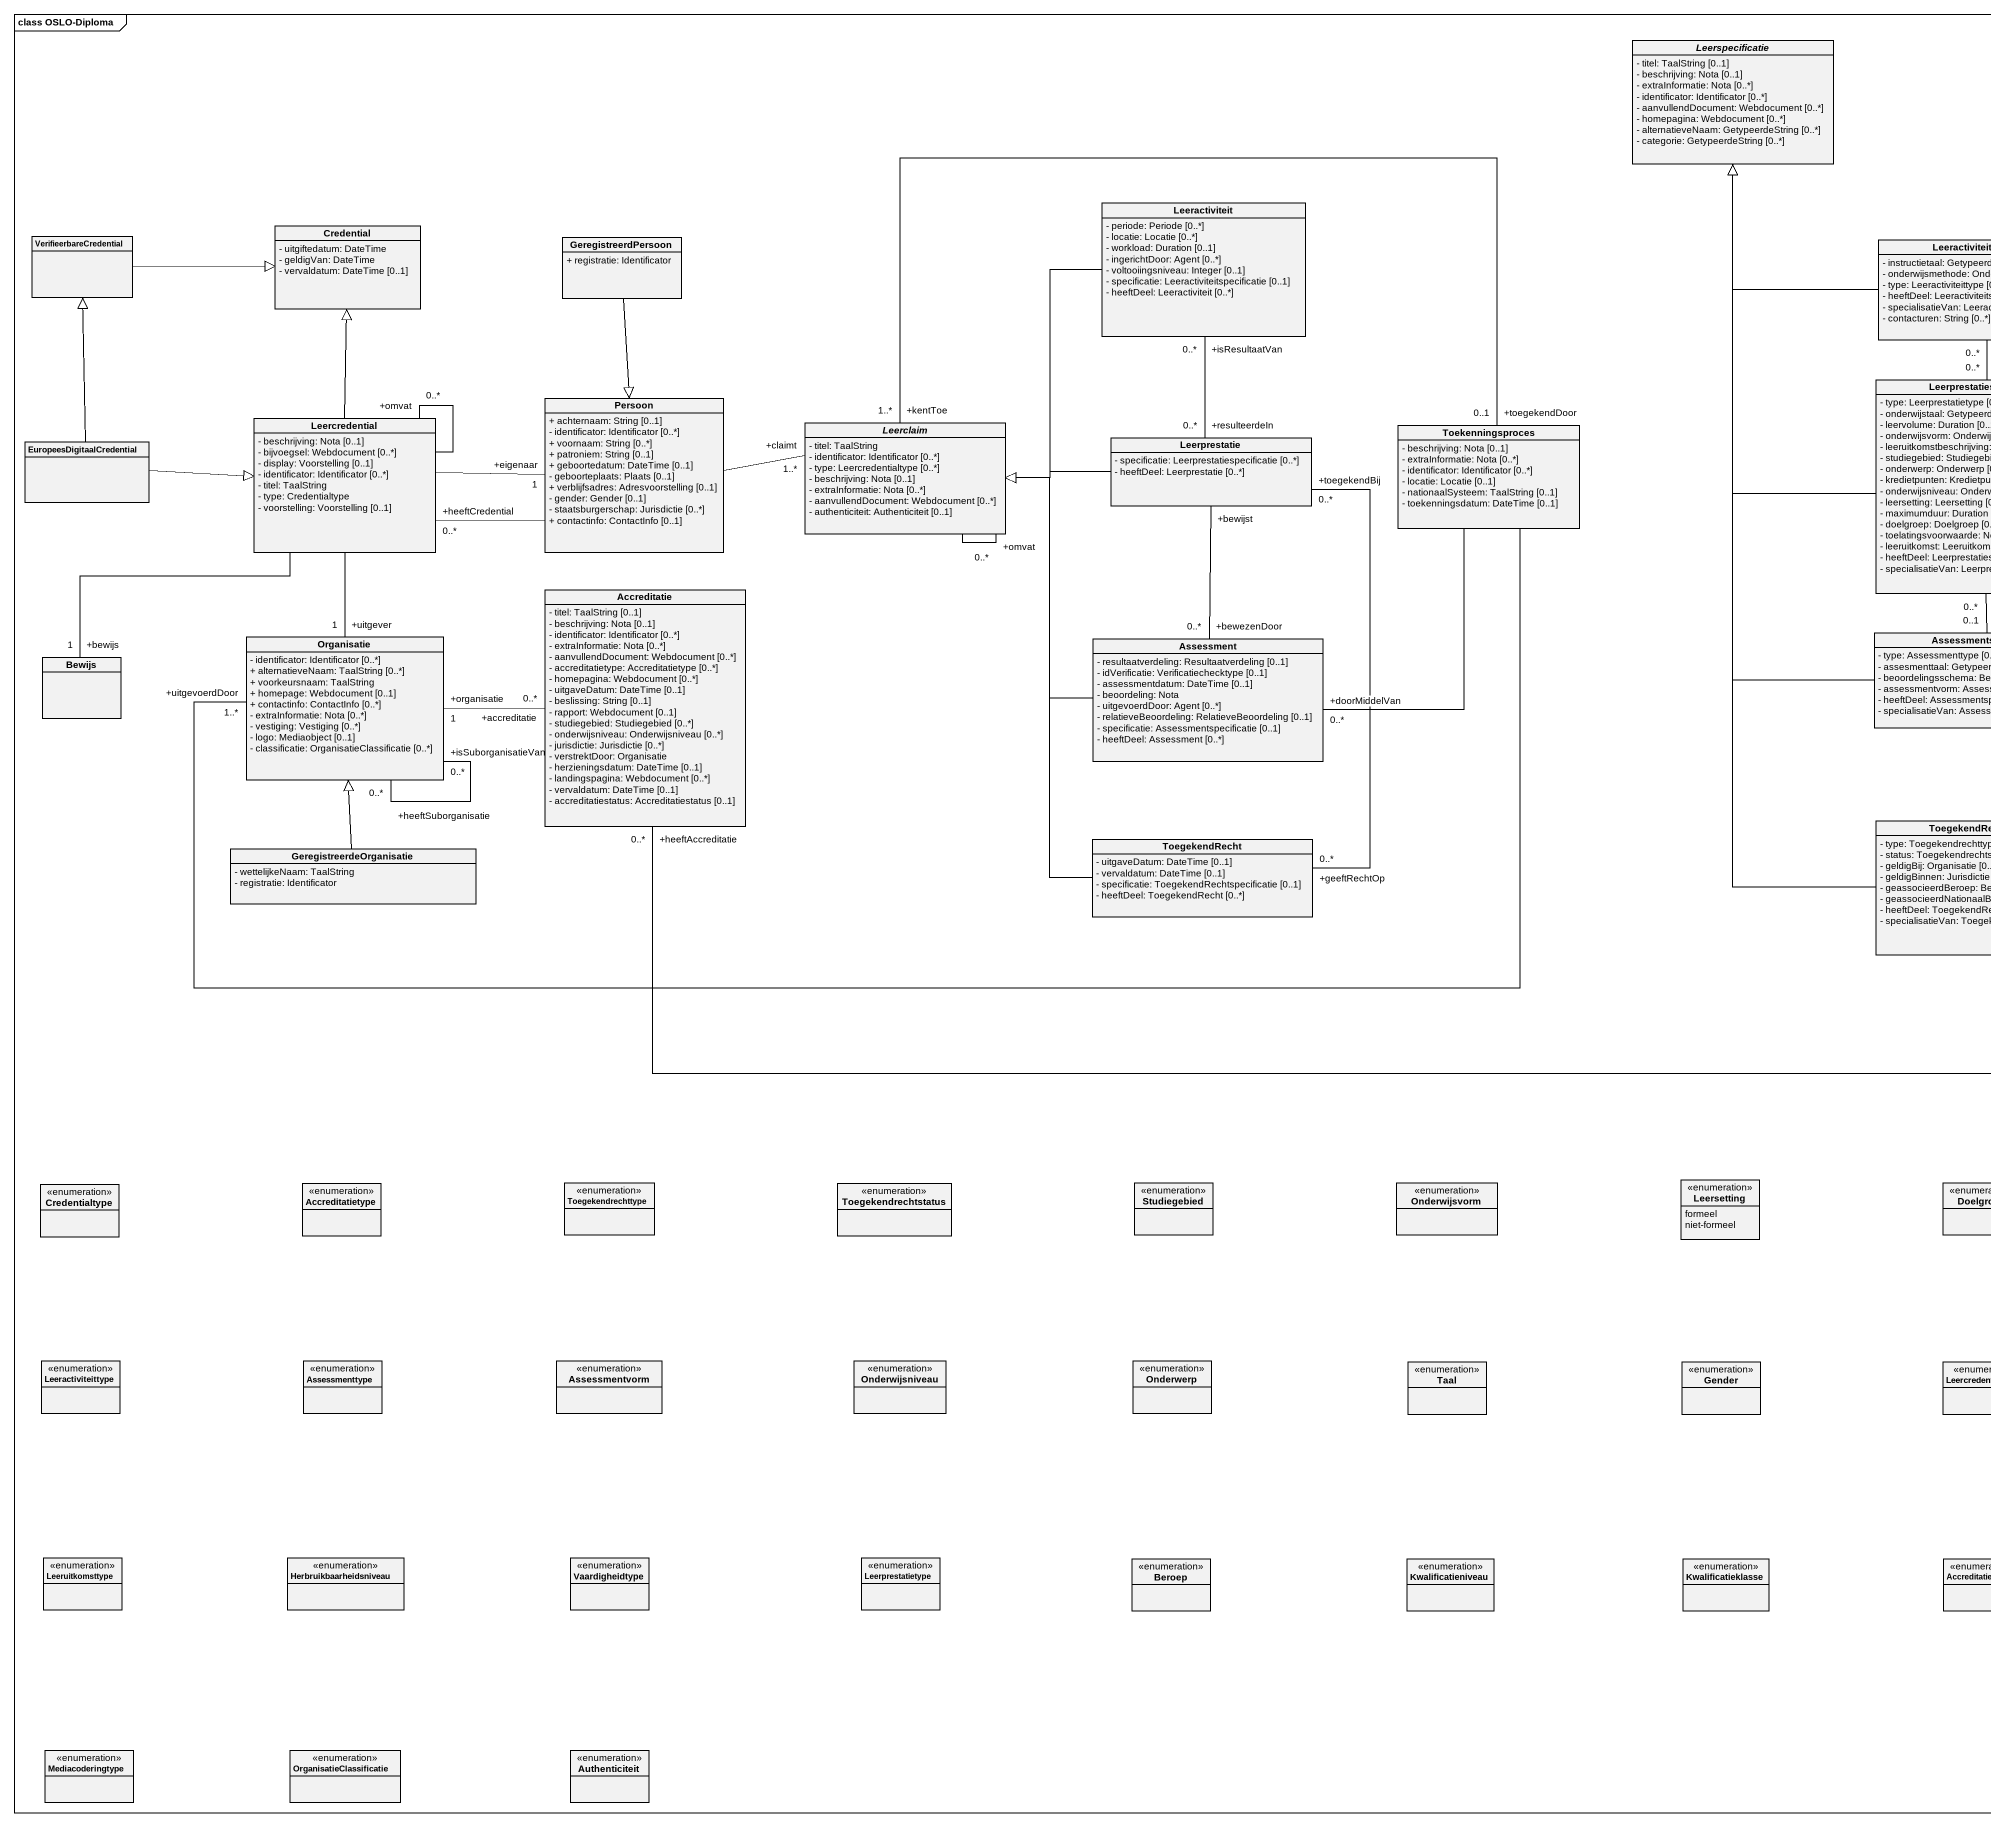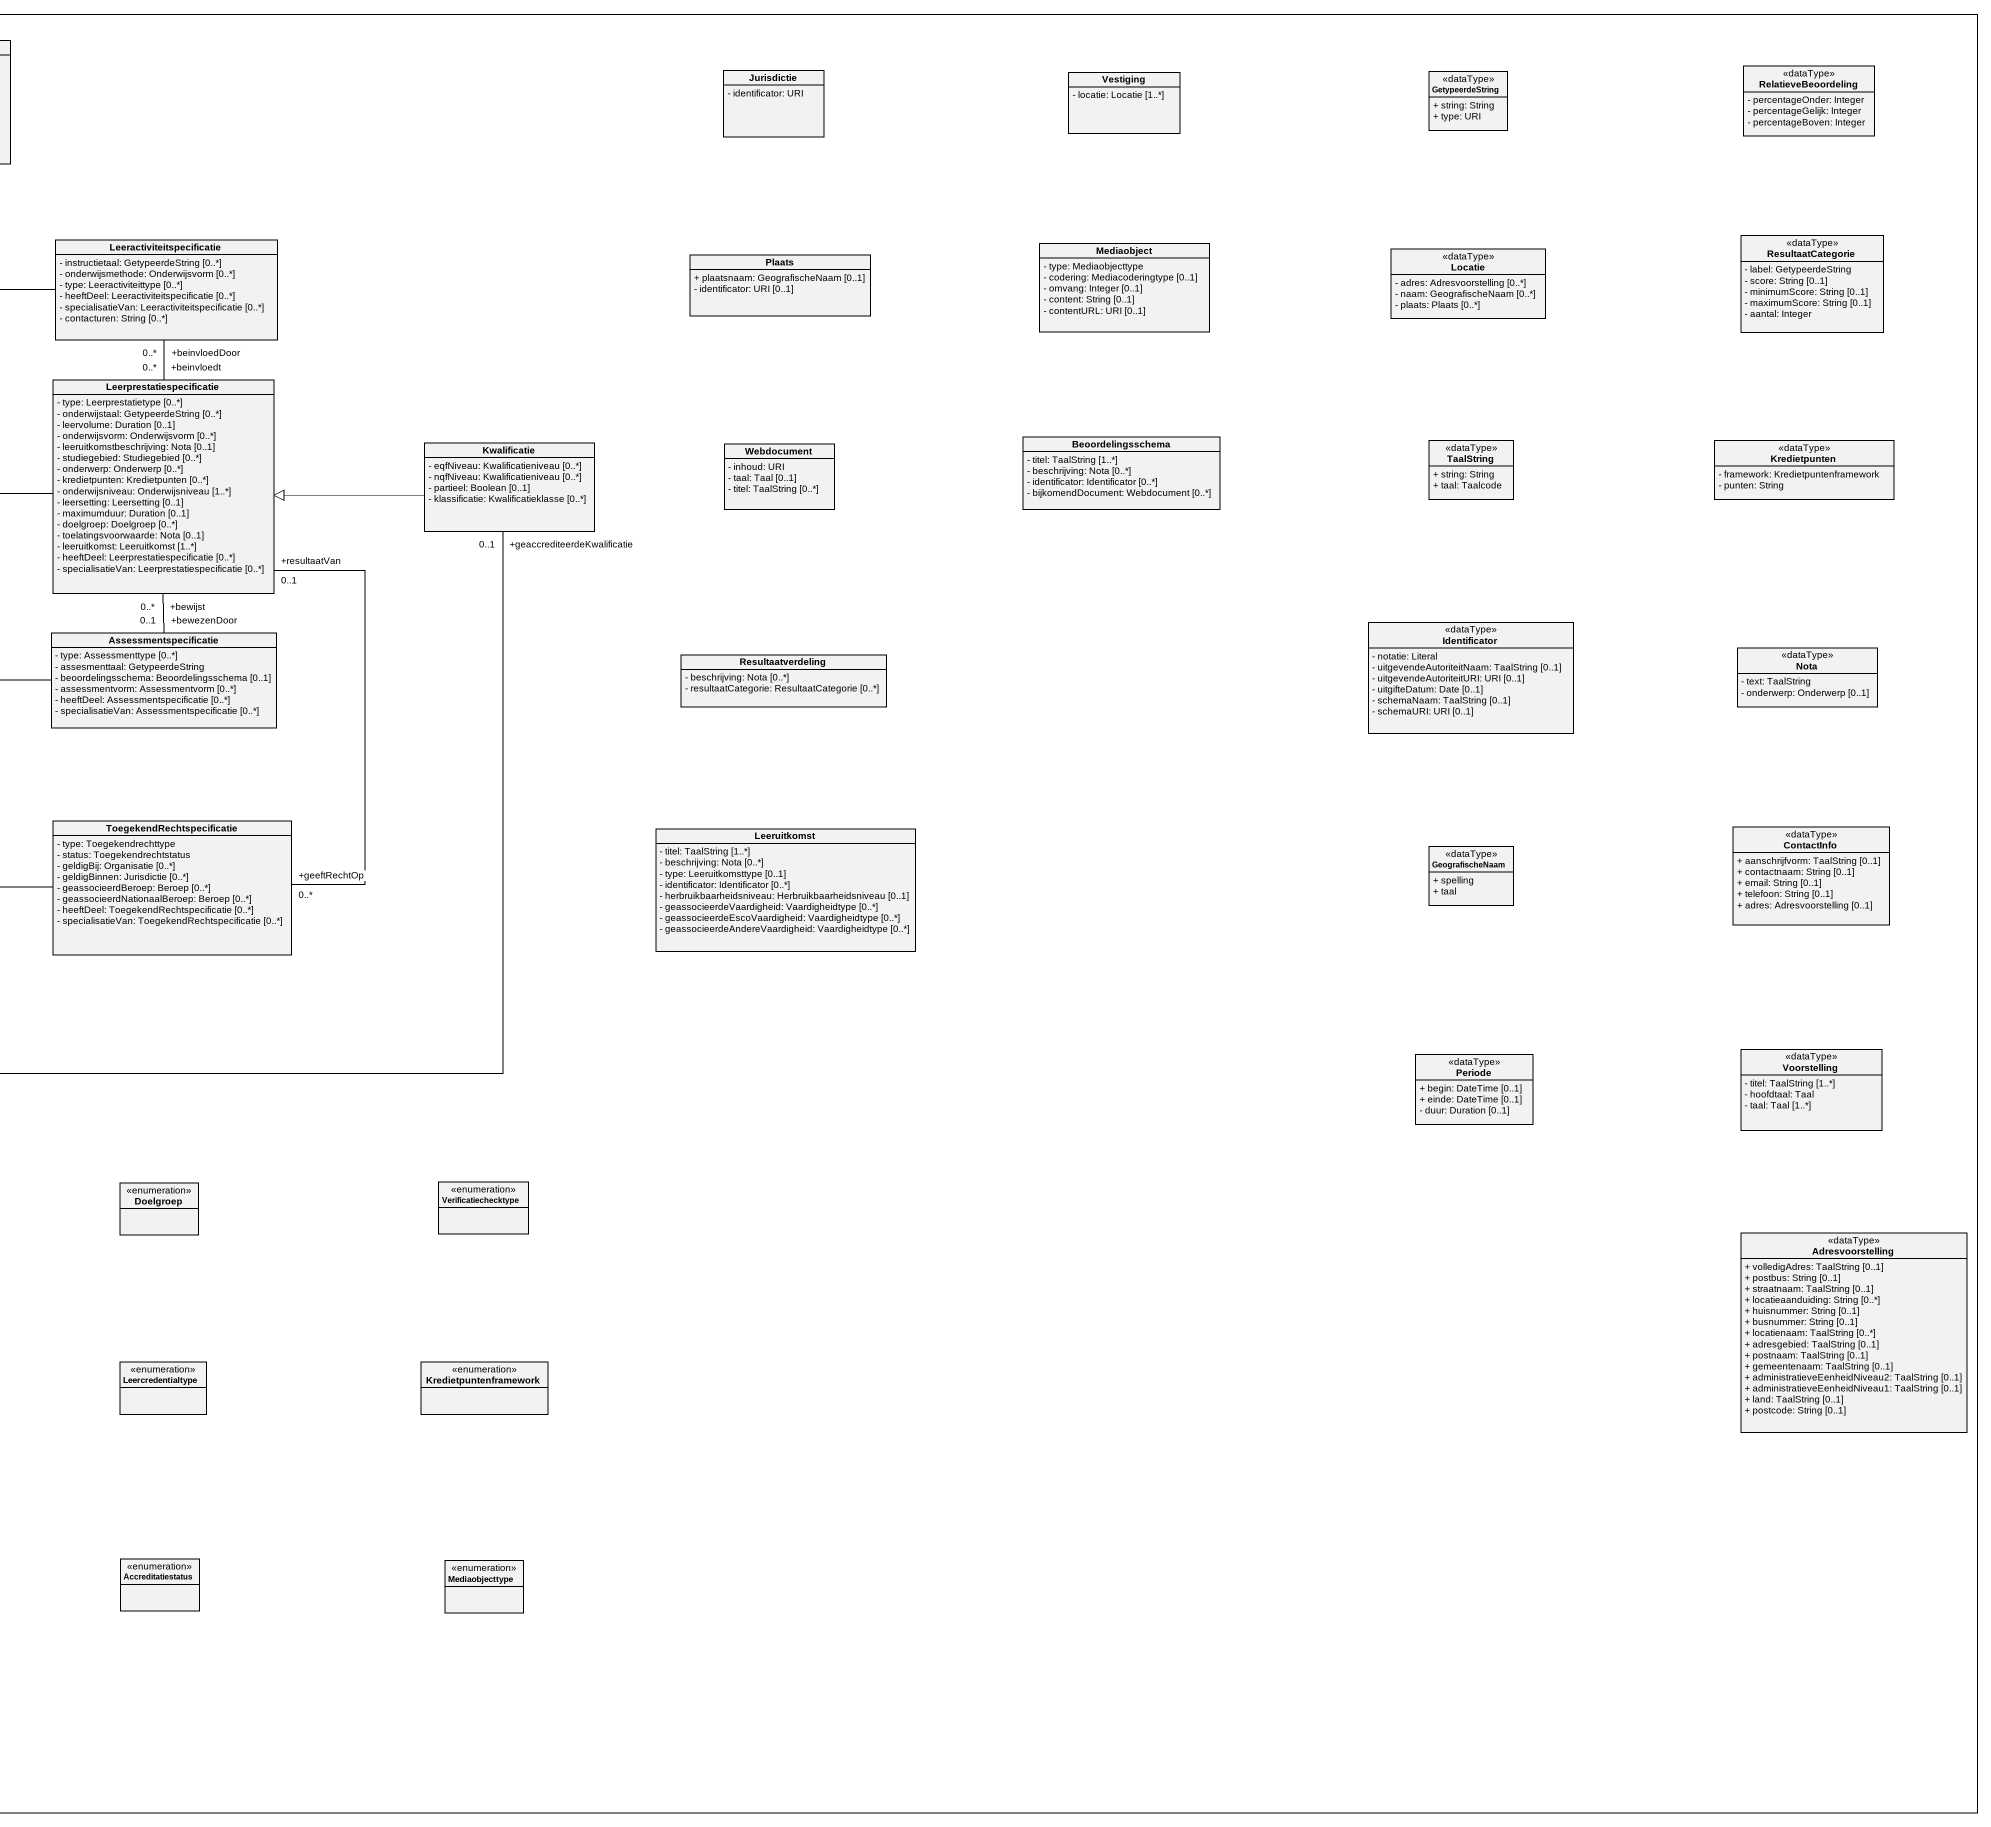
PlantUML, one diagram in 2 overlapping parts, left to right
@startuml
mainframe class OSLO-Diploma
hide circle
hide empty members
skinparam classAttributeIconSize 0
abstract class Leerspecificatie {
  - titel: TaalString [0..1]
  - beschrijving: Nota [0..1]
  - extraInformatie: Nota [0..*]
  - identificator: Identificator [0..*]
  - aanvullendDocument: Webdocument [0..*]
  - homepagina: Webdocument [0..*]
  - alternatieveNaam: GetypeerdeString [0..*]
  - categorie: GetypeerdeString [0..*]
}
class Jurisdictie {
  - identificator: URI
}
class Vestiging {
  - locatie: Locatie [1..*]
}
class GetypeerdeString <<dataType>> {
  + string: String
  + type: URI
}
class RelatieveBeoordeling <<dataType>> {
  - percentageOnder: Integer
  - percentageGelijk: Integer
  - percentageBoven: Integer
}
class Credential {
  - uitgiftedatum: DateTime
  - geldigVan: DateTime
  - vervaldatum: DateTime [0..1]
}
class Leeractiviteit {
  - periode: Periode [0..*]
  - locatie: Locatie [0..*]
  - workload: Duration [0..1]
  - ingerichtDoor: Agent [0..*]
  - voltooiingsniveau: Integer [0..1]
  - specificatie: Leeractiviteitspecificatie [0..1]
  - heeftDeel: Leeractiviteit [0..*]
}
class VerifieerbareCredential
class GeregistreerdPersoon {
  + registratie: Identificator
}
class Leeractiviteitspecificatie {
  - instructietaal: GetypeerdeString [0..*]
  - onderwijsmethode: Onderwijsvorm [0..*]
  - type: Leeractiviteittype [0..*]
  - heeftDeel: Leeractiviteitspecificatie [0..*]
  - specialisatieVan: Leeractiviteitspecificatie [0..*]
  - contacturen: String [0..*]
}
class Plaats {
  + plaatsnaam: GeografischeNaam [0..1]
  - identificator: URI [0..1]
}
class Mediaobject {
  - type: Mediaobjecttype
  - codering: Mediacoderingtype [0..1]
  - omvang: Integer [0..1]
  - content: String [0..1]
  - contentURL: URI [0..1]
}
class Locatie <<dataType>> {
  - adres: Adresvoorstelling [0..*]
  - naam: GeografischeNaam [0..*]
  - plaats: Plaats [0..*]
}
class ResultaatCategorie <<dataType>> {
  - label: GetypeerdeString
  - score: String [0..1]
  - minimumScore: String [0..1]
  - maximumScore: String [0..1]
  - aantal: Integer
}
class Leerprestatiespecificatie {
  - type: Leerprestatietype [0..*]
  - onderwijstaal: GetypeerdeString [0..*]
  - leervolume: Duration [0..1]
  - onderwijsvorm: Onderwijsvorm [0..*]
  - leeruitkomstbeschrijving: Nota [0..1]
  - studiegebied: Studiegebied [0..*]
  - onderwerp: Onderwerp [0..*]
  - kredietpunten: Kredietpunten [0..*]
  - onderwijsniveau: Onderwijsniveau [1..*]
  - leersetting: Leersetting [0..1]
  - maximumduur: Duration [0..1]
  - doelgroep: Doelgroep [0..*]
  - toelatingsvoorwaarde: Nota [0..1]
  - leeruitkomst: Leeruitkomst [1..*]
  - heeftDeel: Leerprestatiespecificatie [0..*]
  - specialisatieVan: Leerprestatiespecificatie [0..*]
}
class Leercredential {
  - beschrijving: Nota [0..1]
  - bijvoegsel: Webdocument [0..*]
  - display: Voorstelling [0..1]
  - identificator: Identificator [0..*]
  - titel: TaalString
  - type: Credentialtype
  - voorstelling: Voorstelling [0..1]
}
class Persoon {
  + achternaam: String [0..1]
  - identificator: Identificator [0..*]
  + voornaam: String [0..*]
  + patroniem: String [0..1]
  + geboortedatum: DateTime [0..1]
  - geboorteplaats: Plaats [0..1]
  + verblijfsadres: Adresvoorstelling [0..1]
  - gender: Gender [0..1]
  - staatsburgerschap: Jurisdictie [0..*]
  + contactinfo: ContactInfo [0..1]
}
abstract class Leerclaim {
  - titel: TaalString
  - identificator: Identificator [0..*]
  - type: Leercredentialtype [0..*]
  - beschrijving: Nota [0..1]
  - extraInformatie: Nota [0..*]
  - aanvullendDocument: Webdocument [0..*]
  - authenticiteit: Authenticiteit [0..1]
}
class Toekenningsproces {
  - beschrijving: Nota [0..1]
  - extraInformatie: Nota [0..*]
  - identificator: Identificator [0..*]
  - locatie: Locatie [0..1]
  - nationaalSysteem: TaalString [0..1]
  - toekenningsdatum: DateTime [0..1]
}
class EuropeesDigitaalCredential
class Leerprestatie {
  - specificatie: Leerprestatiespecificatie [0..*]
  - heeftDeel: Leerprestatie [0..*]
}
class Kwalificatie {
  - eqfNiveau: Kwalificatieniveau [0..*]
  - nqfNiveau: Kwalificatieniveau [0..*]
  - partieel: Boolean [0..1]
  - klassificatie: Kwalificatieklasse [0..*]
}
class Webdocument {
  - inhoud: URI
  - taal: Taal [0..1]
  - titel: TaalString [0..*]
}
class Beoordelingsschema {
  - titel: TaalString [1..*]
  - beschrijving: Nota [0..*]
  - identificator: Identificator [0..*]
  - bijkomendDocument: Webdocument [0..*]
}
class TaalString <<dataType>> {
  + string: String
  + taal: Taalcode
}
class Kredietpunten <<dataType>> {
  - framework: Kredietpuntenframework
  - punten: String
}
class Accreditatie {
  - titel: TaalString [0..1]
  - beschrijving: Nota [0..1]
  - identificator: Identificator [0..*]
  - extraInformatie: Nota [0..*]
  - aanvullendDocument: Webdocument [0..*]
  - accreditatietype: Accreditatietype [0..*]
  - homepagina: Webdocument [0..*]
  - uitgaveDatum: DateTime [0..1]
  - beslissing: String [0..1]
  - rapport: Webdocument [0..1]
  - studiegebied: Studiegebied [0..*]
  - onderwijsniveau: Onderwijsniveau [0..*]
  - jurisdictie: Jurisdictie [0..*]
  - verstrektDoor: Organisatie
  - herzieningsdatum: DateTime [0..1]
  - landingspagina: Webdocument [0..*]
  - vervaldatum: DateTime [0..1]
  - accreditatiestatus: Accreditatiestatus [0..1]
}
class Identificator <<dataType>> {
  - notatie: Literal
  - uitgevendeAutoriteitNaam: TaalString [0..1]
  - uitgevendeAutoriteitURI: URI [0..1]
  - uitgifteDatum: Date [0..1]
  - schemaNaam: TaalString [0..1]
  - schemaURI: URI [0..1]
}
class Bewijs
class Organisatie {
  - identificator: Identificator [0..*]
  + alternatieveNaam: TaalString [0..*]
  + voorkeursnaam: TaalString
  + homepage: Webdocument [0..1]
  + contactinfo: ContactInfo [0..*]
  - extraInformatie: Nota [0..*]
  - vestiging: Vestiging [0..*]
  - logo: Mediaobject [0..1]
  - classificatie: OrganisatieClassificatie [0..*]
}
class Assessment {
  - resultaatverdeling: Resultaatverdeling [0..1]
  - idVerificatie: Verificatiechecktype [0..1]
  - assessmentdatum: DateTime [0..1]
  - beoordeling: Nota
  - uitgevoerdDoor: Agent [0..*]
  - relatieveBeoordeling: RelatieveBeoordeling [0..1]
  - specificatie: Assessmentspecificatie [0..1]
  - heeftDeel: Assessment [0..*]
}
class Assessmentspecificatie {
  - type: Assessmenttype [0..*]
  - assesmenttaal: GetypeerdeString
  - beoordelingsschema: Beoordelingsschema [0..1]
  - assessmentvorm: Assessmentvorm [0..*]
  - heeftDeel: Assessmentspecificatie [0..*]
  - specialisatieVan: Assessmentspecificatie [0..*]
}
class Resultaatverdeling {
  - beschrijving: Nota [0..*]
  - resultaatCategorie: ResultaatCategorie [0..*]
}
class Nota <<dataType>> {
  - text: TaalString
  - onderwerp: Onderwerp [0..1]
}
class ToegekendRechtspecificatie {
  - type: Toegekendrechttype
  - status: Toegekendrechtstatus
  - geldigBij: Organisatie [0..*]
  - geldigBinnen: Jurisdictie [0..*]
  - geassocieerdBeroep: Beroep [0..*]
  - geassocieerdNationaalBeroep: Beroep [0..*]
  - heeftDeel: ToegekendRechtspecificatie [0..*]
  - specialisatieVan: ToegekendRechtspecificatie [0..*]
}
class GeregistreerdeOrganisatie {
  - wettelijkeNaam: TaalString
  - registratie: Identificator
}
class ToegekendRecht {
  - uitgaveDatum: DateTime [0..1]
  - vervaldatum: DateTime [0..1]
  - specificatie: ToegekendRechtspecificatie [0..1]
  - heeftDeel: ToegekendRecht [0..*]
}
class Leeruitkomst {
  - titel: TaalString [1..*]
  - beschrijving: Nota [0..*]
  - type: Leeruitkomsttype [0..1]
  - identificator: Identificator [0..*]
  - herbruikbaarheidsniveau: Herbruikbaarheidsniveau [0..1]
  - geassocieerdeVaardigheid: Vaardigheidtype [0..*]
  - geassocieerdeEscoVaardigheid: Vaardigheidtype [0..*]
  - geassocieerdeAndereVaardigheid: Vaardigheidtype [0..*]
}
class GeografischeNaam <<dataType>> {
  + spelling
  + taal
}
class ContactInfo <<dataType>> {
  + aanschrijfvorm: TaalString [0..1]
  + contactnaam: String [0..1]
  + email: String [0..1]
  + telefoon: String [0..1]
  + adres: Adresvoorstelling [0..1]
}
class Periode <<dataType>> {
  + begin: DateTime [0..1]
  + einde: DateTime [0..1]
  - duur: Duration [0..1]
}
class Voorstelling <<dataType>> {
  - titel: TaalString [1..*]
  - hoofdtaal: Taal
  - taal: Taal [1..*]
}
enum Leersetting {
  formeel
  niet-formeel
}
enum Credentialtype
enum Accreditatietype
enum Toegekendrechttype
enum Toegekendrechtstatus
enum Studiegebied
enum Onderwijsvorm
enum Doelgroep
enum Verificatiechecktype
class Adresvoorstelling <<dataType>> {
  + volledigAdres: TaalString [0..1]
  + postbus: String [0..1]
  + straatnaam: TaalString [0..1]
  + locatieaanduiding: String [0..*]
  + huisnummer: String [0..1]
  + busnummer: String [0..1]
  + locatienaam: TaalString [0..*]
  + adresgebied: TaalString [0..1]
  + postnaam: TaalString [0..1]
  + gemeentenaam: TaalString [0..1]
  + administratieveEenheidNiveau2: TaalString [0..1]
  + administratieveEenheidNiveau1: TaalString [0..1]
  + land: TaalString [0..1]
  + postcode: String [0..1]
}
enum Leeractiviteittype
enum Assessmenttype
enum Assessmentvorm
enum Onderwijsniveau
enum Onderwerp
enum Taal
enum Gender
enum Leercredentialtype
enum Kredietpuntenframework
enum Leeruitkomsttype
enum Herbruikbaarheidsniveau
enum Vaardigheidtype
enum Leerprestatietype
enum Beroep
enum Kwalificatieniveau
enum Kwalificatieklasse
enum Accreditatiestatus
enum Mediaobjecttype
enum Mediacoderingtype
enum OrganisatieClassificatie
enum Authenticiteit
Leeractiviteit --|> Leerclaim
Leeractiviteit "+isResultaatVan\n0..*" -- "+resulteerdeIn\n0..*" Leerprestatie
VerifieerbareCredential -right-|> Credential
GeregistreerdPersoon --|> Persoon
Leeractiviteitspecificatie -up-|> Leerspecificatie
Leerprestatiespecificatie -up-|> Leerspecificatie
Leerprestatiespecificatie "+beinvloedt\n0..*" -up- "+beinvloedDoor\n0..*" Leeractiviteitspecificatie
Leerprestatiespecificatie "+bewijst\n0..*" -- "+bewezenDoor\n0..1" Assessmentspecificatie
Leerprestatiespecificatie "+resultaatVan\n0..1" -- "+geeftRechtOp\n0..*" ToegekendRechtspecificatie
Leercredential -up-|> Credential
Leercredential -- "+omvat\n0..*" Leercredential
Leercredential -right- "+eigenaar\n1" Persoon
Leercredential -- "+bewijs\n1" Bewijs
Leercredential -- "+uitgever\n1" Organisatie
Persoon -left- "+heeftCredential\n0..*" Leercredential
Persoon -right- "+claimt\n1..*" Leerclaim
Leerclaim -- "+omvat\n0..*" Leerclaim
Toekenningsproces "+toegekendDoor\n0..1" -left- "+kentToe\n1..*" Leerclaim
Toekenningsproces -left- "+uitgevoerdDoor\n1..*" Organisatie
Toekenningsproces -- "+doorMiddelVan\n0..*" Assessment
EuropeesDigitaalCredential -up-|> VerifieerbareCredential
EuropeesDigitaalCredential -right-|> Leercredential
Leerprestatie -left-|> Leerclaim
Leerprestatie "+bewijst" -- "+bewezenDoor\n0..*" Assessment
Leerprestatie "+toegekendBij\n0..*" -- "+geeftRechtOp\n0..*" ToegekendRecht
Kwalificatie -left-|> Leerprestatiespecificatie
Kwalificatie "+geaccrediteerdeKwalificatie\n0..1" -left- "+heeftAccreditatie\n0..*" Accreditatie
Organisatie "+organisatie\n1" -right- "+accreditatie\n0..*" Accreditatie
Organisatie "+heeftSuborganisatie\n0..*" -- "+isSuborganisatieVan\n0..*" Organisatie
Assessment -up-|> Leerclaim
Assessmentspecificatie -up-|> Leerspecificatie
ToegekendRechtspecificatie -up-|> Leerspecificatie
GeregistreerdeOrganisatie -up-|> Organisatie
ToegekendRecht -up-|> Leerclaim
@enduml
